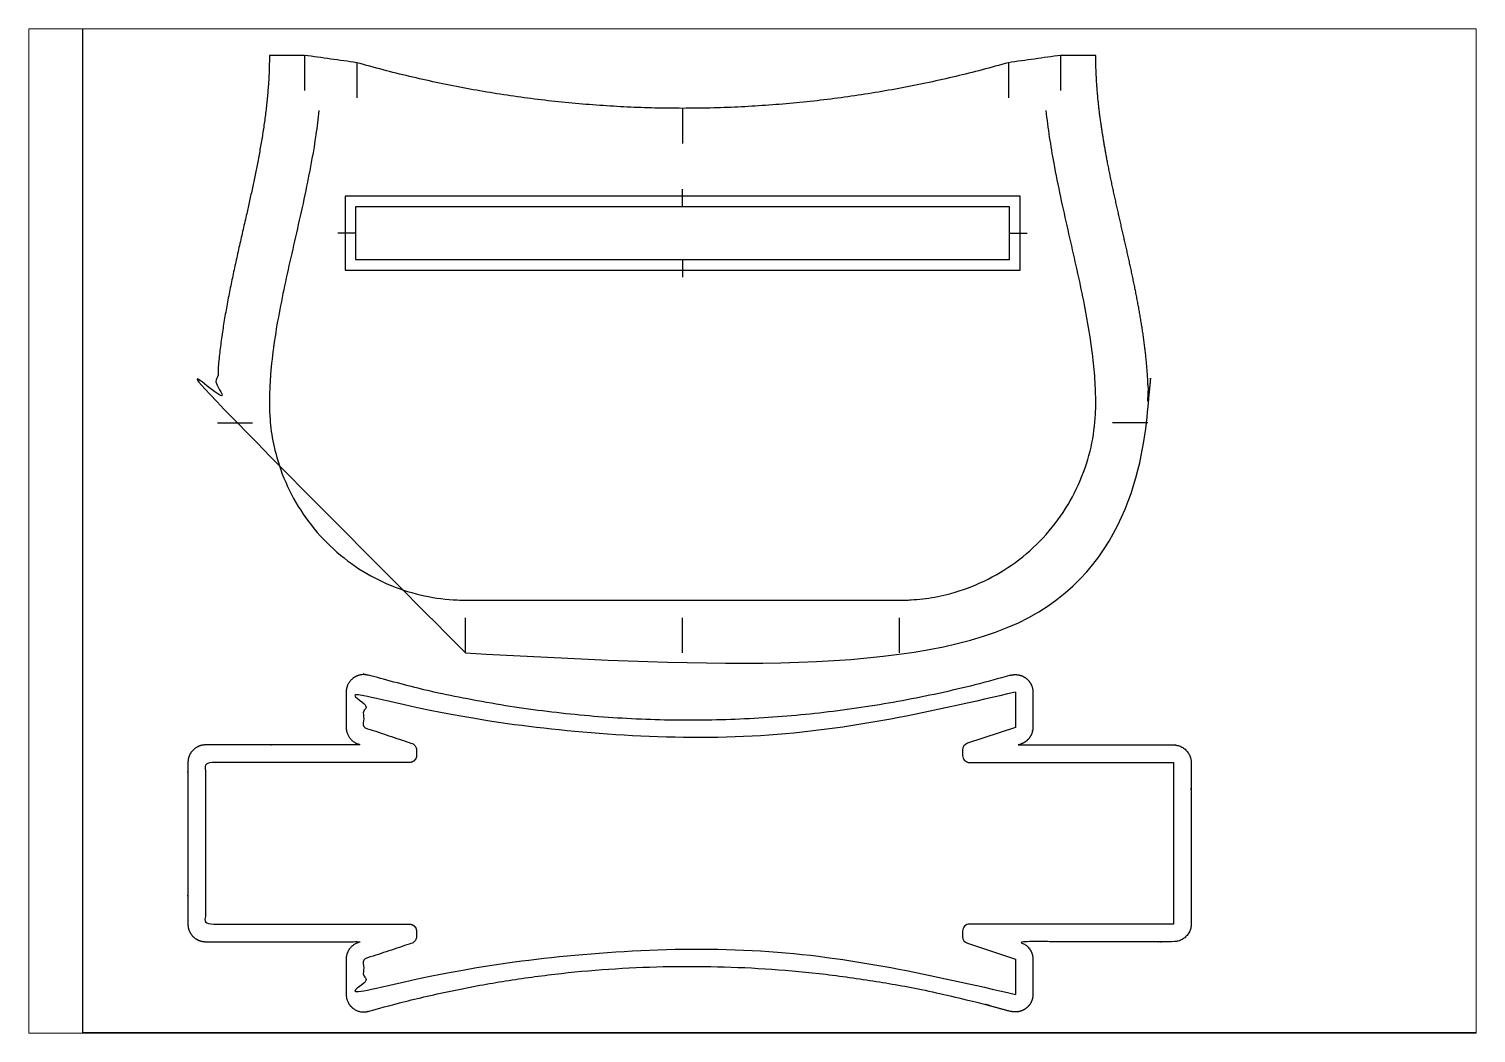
# Paper-space layout 'Лист1' of a CAD drawing. Header units: millimetres. Extents: x 5 to 416, y 6 to 292.
# The model-space entities are those that its viewports show. They can reach past a viewport. Long polylines and large blocks are cut down to what shows.
import ezdxf

# ---------------------------------------------------------------- set-up
doc = ezdxf.new("R2010")
doc.units = ezdxf.units.MM

msp = doc.modelspace()

# ---------------------------------------------------------------- linework, layer by layer
at = {"color": 183, "true_color": 0x8650ca}
for p, q in [((455.7, 638.47), (455.7, 628.47)), ((670.7, 638.47), (670.7, 628.47)), ((470.56, 636.38), (470.56, 626.38)), ((655.85, 636.38), (655.85, 626.38)), ((563.2, 623.39), (563.2, 613.39)), ((563.2, 595.39), (563.2, 600.39)), ((470.2, 587.89), (465.2, 587.89)), ((656.2, 587.89), (661.2, 587.89)), ((563.2, 580.39), (563.2, 575.39)), ((430.9, 533.95), (440.9, 533.95)), ((695.5, 533.95), (685.5, 533.95)), ((501.49, 468.47), (501.49, 478.47)), ((563.2, 468.47), (563.2, 478.47)), ((624.92, 468.47), (624.92, 478.47))]:
    msp.add_line(p, q, dxfattribs=at)
at = {"color": 5}
msp.add_lwpolyline([(392.52, 360.46), (1002.52, 360.46), (1002.6, 657.46), (392.52, 657.46)], close=True, dxfattribs=at)
at = {"color": 9, "true_color": 0xc1b3b8}
msp.add_lwpolyline([(563.2, 598.39), (467.2, 598.39), (467.2, 577.39), (563.2, 577.39), (659.2, 577.39), (659.2, 598.39)], close=True, dxfattribs=at)
at = {"color": 43, "true_color": 0xebb062}
msp.add_lwpolyline([(563.2, 595.39), (470.2, 595.39), (470.2, 580.39), (563.2, 580.39), (656.2, 580.39), (656.2, 595.39)], close=True, dxfattribs=at)
msp.add_lwpolyline([(657.83, 457.29), (657.83, 447.29), (644.19, 442.75, 0.322823), (642.83, 440.85), (642.83, 439.29, 0.414214), (644.83, 437.29), (702.83, 437.29), (702.83, 414.31), (702.83, 391.32), (644.83, 391.32, 0.414214), (642.83, 389.32), (642.83, 387.76, 0.322823), (644.19, 385.86), (657.83, 381.32), (657.83, 371.32)], format="xyb", dxfattribs=at)
for points, weights, knots in [([(445.7, 638.47), (445.7, 605.02), (430.7, 572.7), (430.7, 539.26), (430.7, 497.79), (460.02, 468.47), (501.49, 468.47)], [1, 1, 1, 1, 0.804737854124, 0.804737854124, 1], [107.469361, 107.469361, 107.469361, 107.469361, 207.810801, 207.810801, 207.810801, 209.381597, 209.381597, 209.381597, 209.381597]), ([(501.49, 468.47), (542.63, 468.47), (583.77, 468.47), (624.92, 468.47), (666.38, 468.47), (695.7, 497.79), (695.7, 539.26), (695.7, 572.7), (680.7, 605.02), (680.7, 638.47)], [1, 1, 1, 1, 0.804737854124, 0.804737854124, 1, 1, 1, 1], [0, 0, 0, 0, 1, 1, 1, 2.570796, 2.570796, 2.570796, 102.912236, 102.912236, 102.912236, 102.912236]), ([(657.83, 457.29), (596.88, 439.86), (533.48, 439.86), (472.53, 457.29), (472.53, 453.96), (472.53, 450.63), (472.53, 447.29), (477.08, 445.78), (481.62, 444.27), (486.17, 442.75), (487.01, 442.47), (487.53, 441.75), (487.53, 440.85), (487.53, 440.33), (487.53, 439.81), (487.53, 439.29), (487.53, 438.12), (486.7, 437.29), (485.53, 437.29), (466.2, 437.29), (446.87, 437.29), (427.53, 437.29), (427.53, 429.63), (427.53, 421.97), (427.53, 414.31), (427.53, 406.64), (427.53, 398.98), (427.53, 391.32), (446.87, 391.32), (466.2, 391.32), (485.53, 391.32), (486.07, 391.32), (486.57, 391.11), (486.95, 390.73), (487.33, 390.35), (487.53, 389.86), (487.53, 389.32), (487.53, 388.8), (487.53, 388.28), (487.53, 387.76), (487.53, 386.87), (487.01, 386.14), (486.17, 385.86), (481.62, 384.35), (477.08, 382.83), (472.53, 381.32), (472.53, 377.99), (472.53, 374.65), (472.53, 371.32), (533.48, 388.75), (596.88, 388.75), (657.83, 371.32)], [1, 0.974301108205, 0.974301108205, 1, 1, 1, 1, 1, 1, 1, 0.874161456784, 0.874161456784, 1, 1, 1, 1, 0.804737854124, 0.804737854124, 1, 1, 1, 1, 1, 1, 1, 1, 1, 1, 1, 1, 1, 0.949253021674, 0.949253021674, 1, 0.949253021674, 0.949253021674, 1, 1, 1, 1, 0.874161456784, 0.874161456784, 1, 1, 1, 1, 1, 1, 1, 0.974301108205, 0.974301108205, 1], [0, 0, 0, 0, 0.557125, 0.557125, 0.557125, 1.557125, 1.557125, 1.557125, 2.557125, 2.557125, 2.557125, 3.806171, 3.806171, 3.806171, 4.806171, 4.806171, 4.806171, 6.376967, 6.376967, 6.376967, 7.376967, 7.376967, 7.376967, 8.376967, 8.376967, 8.376967, 9.376967, 9.376967, 9.376967, 10.376967, 10.376967, 10.376967, 11.162366, 11.162366, 11.162366, 11.947764, 11.947764, 11.947764, 12.947764, 12.947764, 12.947764, 14.19681, 14.19681, 14.19681, 15.19681, 15.19681, 15.19681, 16.19681, 16.19681, 16.19681, 16.753935, 16.753935, 16.753935, 16.753935])]:
    msp.add_rational_spline(points, weights, degree=3, knots=knots, dxfattribs=at)
for points in [[(455.7, 638.47), (452.37, 638.47), (449.04, 638.47), (445.7, 638.47)], [(470.56, 636.38), (465.6, 637.08), (460.65, 637.77), (455.7, 638.47)], [(670.7, 638.47), (665.75, 637.77), (660.8, 637.08), (655.85, 636.38)], [(680.7, 638.47), (677.37, 638.47), (674.04, 638.47), (670.7, 638.47)]]:
    msp.add_open_spline(points, degree=3, dxfattribs=at)
msp.add_rational_spline([(655.85, 636.38), (594.9, 618.95), (531.51, 618.95), (470.56, 636.38)], [1, 0.974301108205, 0.974301108205, 1], degree=3, dxfattribs=at)
at = {"color": 9, "true_color": 0xc1b3b8}
msp.add_open_spline([(459.8, 622.75), (459.55, 620.42), (459.25, 618.13), (458.24, 611.29), (457.42, 606.82), (455.21, 595.89), (453.73, 589.51), (450.9, 577.07), (449.55, 571), (447.34, 559.15), (446.49, 553.38), (446.03, 547.54), (446.02, 547.34), (445.97, 546.75), (445.95, 546.35), (445.87, 545.16), (445.83, 544.37), (445.79, 543.46), (445.78, 543.33), (445.77, 542.94), (445.76, 542.68), (445.74, 541.91), (445.72, 541.39), (445.71, 540.81), (445.71, 540.75), (445.71, 540.55), (445.71, 540.43), (445.7, 540.04), (445.7, 539.78), (445.7, 539.47), (445.7, 539.42), (445.7, 539.36), (445.7, 539.35), (445.7, 539.33), (445.7, 539.32), (445.7, 539.3), (445.7, 539.28), (445.7, 539.26), (445.7, 539.26), (445.7, 539.26), (445.7, 539.26), (445.7, 539.26), (445.7, 539.26), (445.7, 539.26), (445.7, 539.26), (445.7, 539.26), (445.7, 539.24), (445.7, 539.23), (445.7, 539.22), (445.7, 539.19), (445.7, 539.17), (445.7, 539.12), (445.7, 539.08), (445.7, 538.98), (445.7, 538.91), (445.7, 538.7), (445.71, 538.56), (445.71, 538.13), (445.72, 537.85), (445.75, 536.99), (445.77, 536.42), (445.88, 534.7), (445.98, 533.54), (446.42, 530.03), (446.87, 527.66), (448.3, 522.11), (449.42, 518.94), (452.28, 512.75), (454.03, 509.73), (458.08, 504.04), (460.39, 501.37), (465.48, 496.51), (468.25, 494.32), (474.09, 490.54), (477.15, 488.94), (483.41, 486.37), (486.6, 485.4), (492.93, 484.04), (496.07, 483.65), (499.91, 483.49), (500.7, 483.47), (501.49, 483.47), (506.43, 483.47), (511.36, 483.47), (526.17, 483.47), (536.05, 483.47), (565.67, 483.47), (585.42, 483.47), (609.5, 483.47), (613.83, 483.47), (618.7, 483.47), (619.23, 483.47), (620.82, 483.47), (621.89, 483.47), (623.51, 483.47), (624.06, 483.47), (624.67, 483.47), (624.73, 483.47), (624.81, 483.47), (624.84, 483.47), (624.89, 483.47), (624.91, 483.47), (624.93, 483.47), (624.94, 483.47), (624.96, 483.47), (624.98, 483.47), (625.03, 483.47), (625.07, 483.47), (625.17, 483.47), (625.23, 483.47), (625.44, 483.47), (625.57, 483.47), (625.98, 483.48), (626.25, 483.48), (627.07, 483.51), (627.62, 483.53), (629.27, 483.63), (630.39, 483.73), (633.75, 484.13), (636.03, 484.54), (641.48, 485.88), (644.66, 486.97), (650.88, 489.76), (653.91, 491.47), (659.65, 495.46), (662.35, 497.75), (667.28, 502.79), (669.5, 505.54), (673.35, 511.35), (674.98, 514.41), (677.62, 520.67), (678.63, 523.85), (680.06, 530.2), (680.47, 533.35), (680.66, 537.05), (680.68, 537.68), (680.7, 538.47), (680.7, 538.64), (680.7, 538.89), (680.7, 538.98), (680.7, 539.13), (680.7, 539.19), (680.7, 539.26), (680.7, 539.26), (680.7, 539.26), (680.7, 539.26), (680.7, 539.26), (680.7, 539.26), (680.7, 539.26), (680.7, 539.26), (680.7, 539.26), (680.7, 539.26), (680.7, 539.26), (680.7, 539.27), (680.7, 539.27), (680.7, 539.28), (680.7, 539.29), (680.7, 539.3), (680.7, 539.33), (680.7, 539.35), (680.7, 539.4), (680.7, 539.44), (680.7, 539.55), (680.7, 539.62), (680.7, 539.84), (680.7, 539.99), (680.7, 540.43), (680.69, 540.73), (680.68, 541.61), (680.66, 542.2), (680.6, 543.98), (680.54, 545.17), (680.29, 548.76), (680.06, 551.18), (679.07, 559.22), (678.04, 564.95), (675.61, 576.7), (674.21, 582.71), (671.42, 595.04), (670.02, 601.35), (667.93, 612.71), (667.16, 617.67), (666.6, 622.75)], degree=3, knots=[0, 0, 0, 0, 6.401006, 6.401006, 19.203019, 19.203019, 38.301648, 38.301648, 57.400278, 57.400278, 76.498908, 76.498908, 77.172702, 77.172702, 78.520288, 78.520288, 81.215461, 81.215461, 81.659007, 81.659007, 82.546099, 82.546099, 84.320284, 84.320284, 84.543378, 84.543378, 84.989565, 84.989565, 85.881939, 85.881939, 86.051977, 86.051977, 86.099153, 86.099153, 86.125845, 86.125845, 86.179228, 86.179228, 86.18465, 86.18465, 86.187924, 86.187924, 86.189395, 86.189395, 86.190245, 86.190245, 86.19077, 86.19077, 86.191294, 86.191294, 86.192344, 86.192344, 86.194443, 86.194443, 86.198641, 86.198641, 86.207036, 86.207036, 86.223828, 86.223828, 86.257412, 86.257412, 86.324578, 86.324578, 86.458912, 86.458912, 86.638258, 86.638258, 86.817604, 86.817604, 86.99695, 86.99695, 87.176295, 87.176295, 87.355641, 87.355641, 87.534987, 87.534987, 87.714333, 87.714333, 87.76114, 87.76114, 87.76114, 87.881138, 87.881138, 88.121134, 88.121134, 88.601125, 88.601125, 88.70644, 88.70644, 88.719369, 88.719369, 88.745227, 88.745227, 88.758702, 88.758702, 88.760079, 88.760079, 88.760748, 88.760748, 88.761251, 88.761251, 88.761755, 88.761755, 88.762763, 88.762763, 88.764778, 88.764778, 88.768808, 88.768808, 88.776868, 88.776868, 88.792988, 88.792988, 88.825229, 88.825229, 88.889711, 88.889711, 89.018674, 89.018674, 89.198273, 89.198273, 89.377871, 89.377871, 89.557469, 89.557469, 89.737068, 89.737068, 89.916666, 89.916666, 90.096265, 90.096265, 90.275863, 90.275863, 90.313156, 90.313156, 90.322936, 90.322936, 90.328118, 90.328118, 90.331835, 90.331835, 90.332332, 90.332332, 90.332828, 90.332828, 90.333822, 90.333822, 90.335809, 90.335809, 90.339784, 90.339784, 90.347733, 90.347733, 90.363631, 90.363631, 90.395428, 90.395428, 90.459021, 90.459021, 90.586206, 90.586206, 90.840578, 90.840578, 91.349321, 91.349321, 92.366807, 92.366807, 94.401779, 94.401779, 98.471723, 98.471723, 106.611612, 106.611612, 125.252188, 125.252188, 143.892765, 143.892765, 162.533342, 162.533342, 176.52228, 176.52228, 176.52228, 176.52228], dxfattribs=at)
at = {"color": 8, "true_color": 0x826a72}
for points, weights, knots in [([(656.45, 462.1), (647.66, 459.59), (638.72, 457.42), (616.96, 453.11), (604.03, 451.33), (578, 449.3), (564.9, 449.05), (538.78, 450.1), (525.77, 451.4), (500.1, 455.49), (487.45, 458.28), (474.71, 461.87), (474.31, 461.99), (473.91, 462.1), (472.37, 462.54), (470.8, 462.25), (469.52, 461.29), (468.25, 460.32), (467.53, 458.89), (467.53, 457.29), (467.53, 453.99), (467.53, 450.69), (467.53, 447.36), (467.53, 447.33), (467.53, 447.29), (467.53, 445.07), (468.84, 443.26), (470.95, 442.55), (471.21, 442.47), (471.46, 442.38), (471.72, 442.3), (471.72, 442.3), (471.72, 442.29), (457.14, 442.29), (442.56, 442.29), (427.83, 442.29), (427.68, 442.29), (427.53, 442.29), (424.6, 442.29), (422.53, 440.22), (422.53, 437.29), (422.53, 422.12), (422.53, 406.95), (422.53, 391.63), (422.53, 391.47), (422.53, 391.32), (422.53, 389.97), (423.05, 388.73), (424, 387.78), (424.95, 386.83), (426.19, 386.32), (427.53, 386.32), (442.12, 386.32), (456.7, 386.32), (471.43, 386.32), (471.57, 386.32), (471.72, 386.32), (471.47, 386.23), (471.21, 386.15), (470.96, 386.06), (470.95, 386.06), (470.95, 386.06), (468.84, 385.36), (467.53, 383.55), (467.53, 381.32), (467.53, 378.02), (467.53, 374.72), (467.53, 371.39), (467.53, 371.35), (467.53, 371.32), (467.53, 369.72), (468.25, 368.29), (469.52, 367.33), (470.8, 366.36), (472.37, 366.07), (473.91, 366.51), (482.7, 369.03), (491.64, 371.19), (513.4, 375.5), (526.33, 377.28), (552.36, 379.32), (565.46, 379.56), (591.58, 378.51), (604.59, 377.21), (630.25, 373.12), (642.9, 370.33), (655.65, 366.74), (656.05, 366.63), (656.45, 366.51)], [1, 1, 1, 1, 1, 1, 1, 1, 1, 1, 1, 1, 1, 1, 0.93000754641, 0.93000754641, 1, 0.93000754641, 0.93000754641, 1, 1, 1, 1, 1, 1, 0.874161456784, 0.874161456784, 1, 1, 1, 1, 1, 1, 1, 1, 1, 1, 1, 0.804737854124, 0.804737854124, 1, 1, 1, 1, 1, 1, 0.949253021674, 0.949253021674, 1, 0.949253021674, 0.949253021674, 1, 1, 1, 1, 1, 1, 1, 1, 1, 1, 1, 0.874161456784, 0.874161456784, 1, 1, 1, 1, 1, 1, 0.93000754641, 0.93000754641, 1, 0.93000754641, 0.93000754641, 1, 1, 1, 1, 1, 1, 1, 1, 1, 1, 1, 1, 1, 1], [0, 0, 0, 0, 0.083698, 0.083698, 0.201105, 0.201105, 0.318512, 0.318512, 0.435919, 0.435919, 0.553326, 0.553326, 0.557125, 0.557125, 0.557125, 1.481805, 1.481805, 1.481805, 2.406484, 2.406484, 2.406484, 3.396484, 3.396484, 3.406484, 3.406484, 3.406484, 4.65553, 4.65553, 4.65553, 4.71143, 4.71143, 4.711995, 4.711995, 4.711995, 5.466249, 5.466249, 5.473867, 5.473867, 5.473867, 7.044664, 7.044664, 7.044664, 9.024664, 9.024664, 9.044664, 9.044664, 9.044664, 9.830062, 9.830062, 9.830062, 10.61546, 10.61546, 10.61546, 11.369714, 11.369714, 11.377333, 11.377333, 11.377333, 11.433232, 11.433232, 11.433797, 11.433797, 11.433797, 12.682843, 12.682843, 12.682843, 13.672843, 13.672843, 13.682843, 13.682843, 13.682843, 14.607522, 14.607522, 14.607522, 15.532202, 15.532202, 15.532202, 15.6159, 15.6159, 15.733307, 15.733307, 15.850714, 15.850714, 15.968121, 15.968121, 16.085528, 16.085528, 16.089327, 16.089327, 16.089327, 16.089327]), ([(656.45, 462.1), (657.99, 462.54), (659.56, 462.25), (660.84, 461.29), (662.11, 460.32), (662.83, 458.89), (662.83, 457.29), (662.83, 453.99), (662.83, 450.69), (662.83, 447.36), (662.83, 447.33), (662.83, 447.29), (662.83, 445.07), (661.52, 443.26), (659.41, 442.55)], [1, 0.93000754641, 0.93000754641, 1, 0.93000754641, 0.93000754641, 1, 1, 1, 1, 1, 1, 0.874161456784, 0.874161456784, 1], [0, 0, 0, 0, 0.924679, 0.924679, 0.924679, 1.849359, 1.849359, 1.849359, 2.839359, 2.839359, 2.849359, 2.849359, 2.849359, 4.098405, 4.098405, 4.098405, 4.098405]), ([(658.64, 442.29), (673.22, 442.29), (687.8, 442.29), (702.53, 442.29), (702.68, 442.29), (702.83, 442.29), (705.75, 442.29), (707.83, 440.22), (707.83, 437.29), (707.83, 422.12), (707.83, 406.95), (707.83, 391.63), (707.83, 391.47), (707.83, 391.32), (707.83, 388.39), (705.75, 386.32), (702.83, 386.32), (688.24, 386.32), (673.66, 386.32), (658.93, 386.32), (658.78, 386.32), (658.64, 386.32), (658.89, 386.23), (659.14, 386.15), (659.4, 386.06), (659.4, 386.06), (659.41, 386.06), (661.52, 385.36), (662.83, 383.55), (662.83, 381.32), (662.83, 378.02), (662.83, 374.72), (662.83, 371.39), (662.83, 371.35), (662.83, 371.32), (662.83, 369.72), (662.11, 368.29), (660.84, 367.33), (659.56, 366.36), (657.99, 366.07), (656.45, 366.51)], [1, 1, 1, 1, 1, 1, 0.804737854124, 0.804737854124, 1, 1, 1, 1, 1, 1, 0.804737854124, 0.804737854124, 1, 1, 1, 1, 1, 1, 1, 1, 1, 1, 1, 0.874161456784, 0.874161456784, 1, 1, 1, 1, 1, 1, 0.93000754641, 0.93000754641, 1, 0.93000754641, 0.93000754641, 1], [0, 0, 0, 0, 0.754254, 0.754254, 0.761873, 0.761873, 0.761873, 2.332669, 2.332669, 2.332669, 4.312669, 4.312669, 4.332669, 4.332669, 4.332669, 5.903465, 5.903465, 5.903465, 6.657719, 6.657719, 6.665338, 6.665338, 6.665338, 6.721238, 6.721238, 6.721802, 6.721802, 6.721802, 7.970848, 7.970848, 7.970848, 8.960848, 8.960848, 8.970848, 8.970848, 8.970848, 9.895528, 9.895528, 9.895528, 10.820207, 10.820207, 10.820207, 10.820207])]:
    msp.add_rational_spline(points, weights, degree=3, knots=knots, dxfattribs=at)
at = {"color": 43, "true_color": 0xebb062}
msp.add_open_spline([(659.41, 442.55), (659.15, 442.47), (658.9, 442.38), (658.64, 442.3), (658.64, 442.3), (658.64, 442.29)], degree=3, knots=[1.55712532, 1.55712532, 1.55712532, 1.55712532, 1.61302523, 1.61302523, 1.61358988, 1.61358988, 1.61358988, 1.61358988], dxfattribs=at)

psp = doc.layouts.new('Лист1')

# ---------------------------------------------------------------- viewports
at = {"layer": '0', "color": 183}
psp.add_viewport(center=(210.38, 149.26), size=(411.53, 285.66), view_center_point=(583.08, 503.15), view_height=285.66, dxfattribs=at)

doc.saveas('drawing.dxf')
